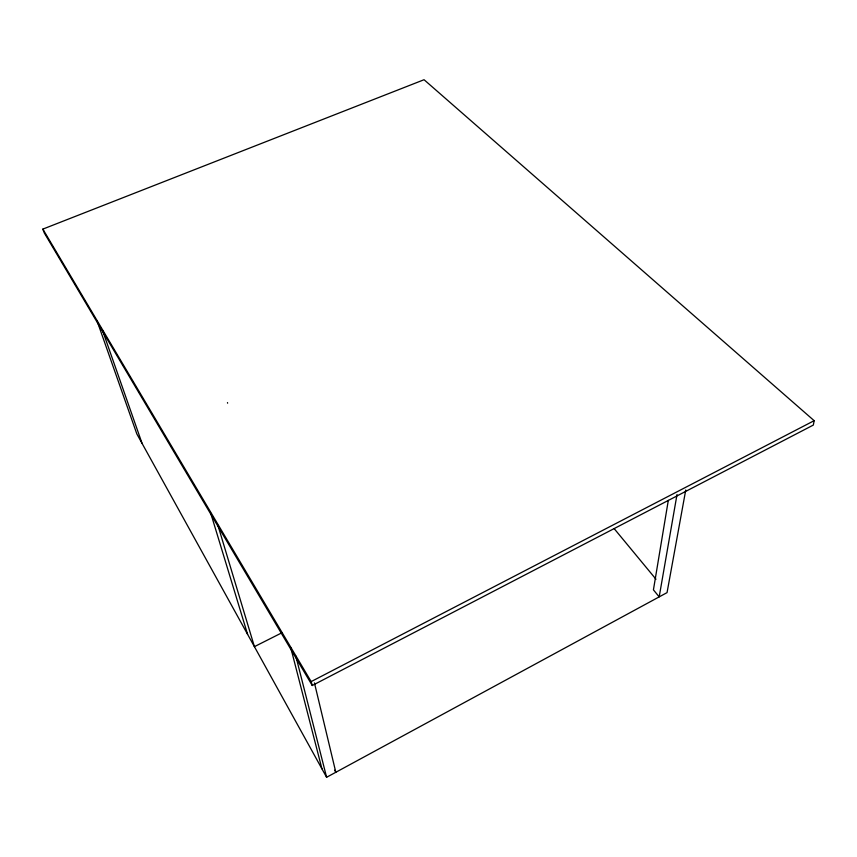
<?xml version="1.0" encoding="UTF-8"?>
<svg xmlns="http://www.w3.org/2000/svg" width="857" height="857" viewBox="0 0 857 857"><rect width="100%" height="100%" fill="white"/><g stroke="black" fill="none" stroke-linecap="round" stroke-linejoin="round"><path stroke-width="1.29" d="M668.31 500.392L653.43 589.852L659.183 596.879L677.019 494.51M685.75 490L667.046 592.616L326.603 777.278L136.831 433.921L97.023 320.807M814.15 420.68L813.336 425.061L312.259 685.504L44.35 233.05L42.85 229.108L424.065 79.722L814.15 420.68L311.155 681.604L312.259 685.504M281.899 632.787L254.411 646.649L217.892 525.234M614.255 528.737L655.98 579.214M42.85 229.108L311.155 681.604M334.637 770.175L335.815 772.275L314.444 682.911M102.294 329.752L142.091 443.433M210.693 513.075L247.598 634.33M290.748 647.678L321.943 768.825M227.469 402.597L227.619 403.186M295.826 656.055L326.603 777.278"/></g></svg>
